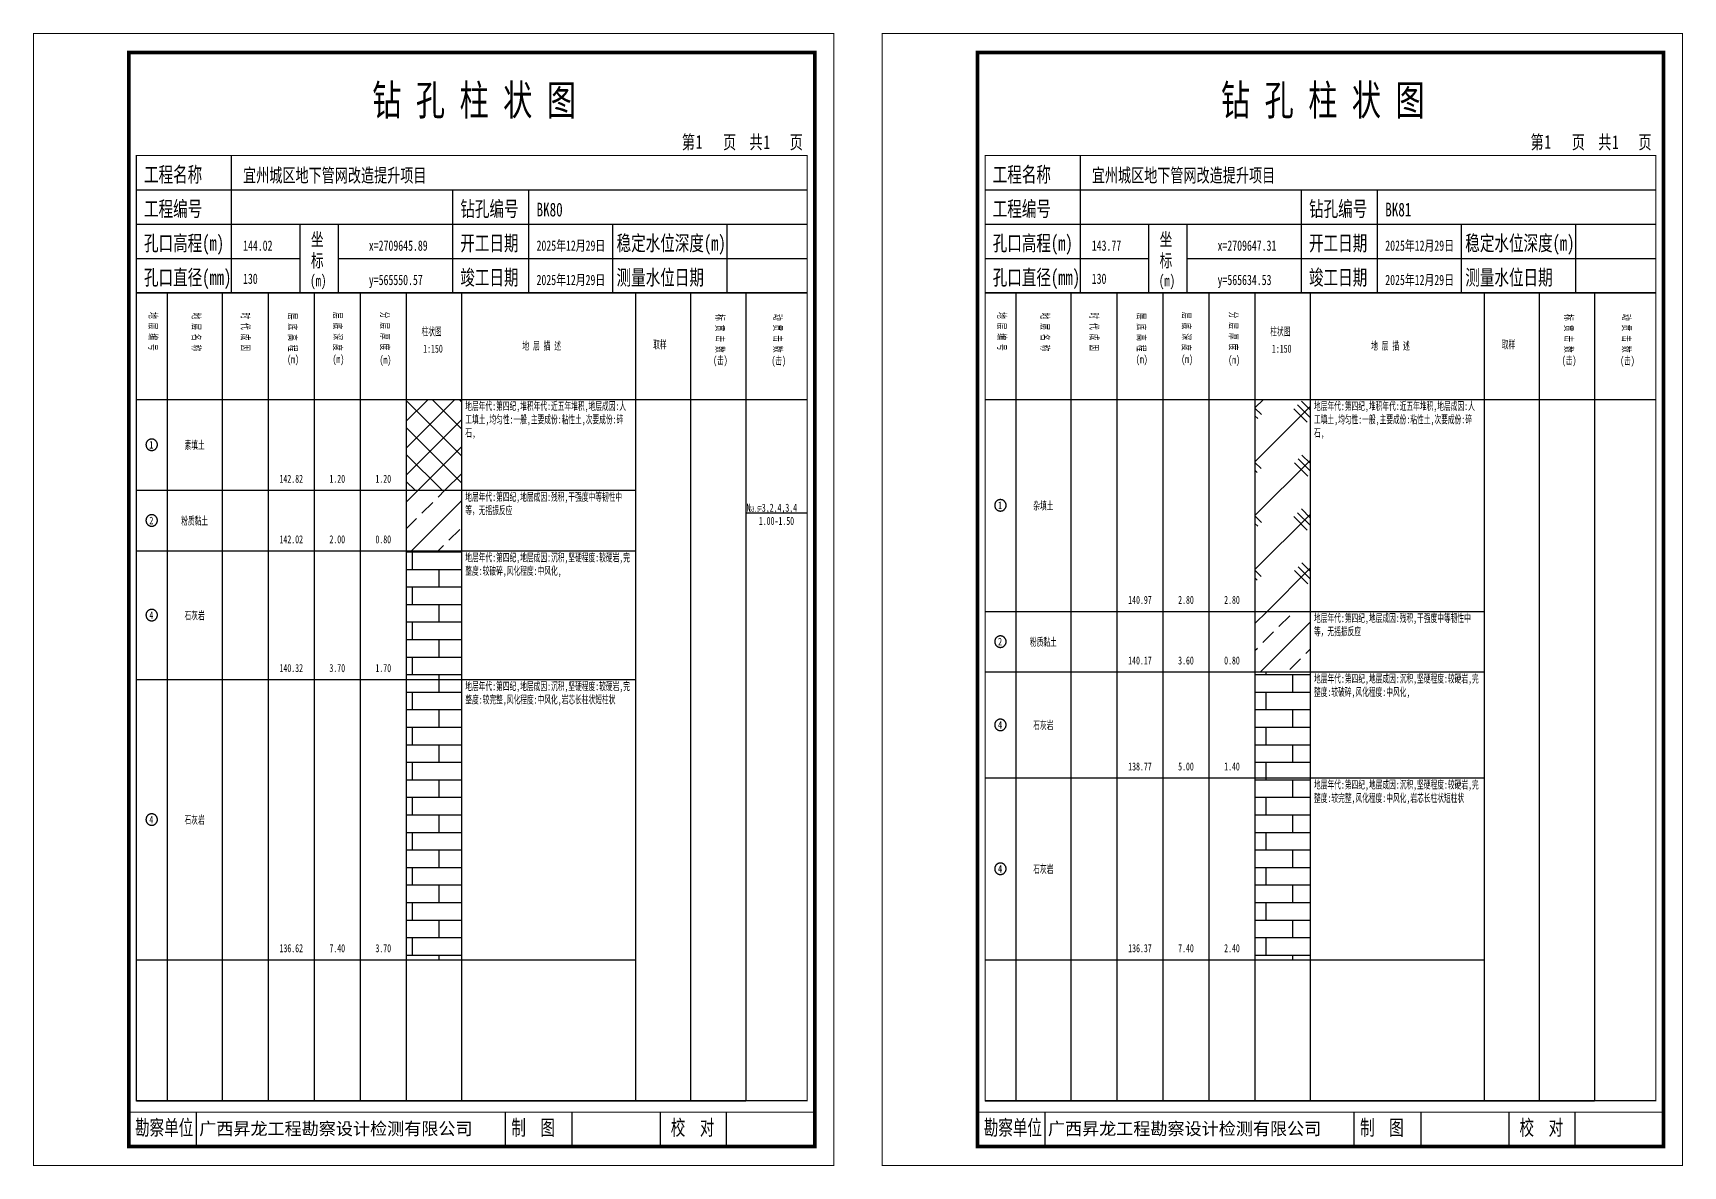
# Model space of a CAD drawing. Header units: millimetres. Extents: x 0 to 2711117, y 0 to 567555.
# Drawn here: x 21600.5 to 22033.4, y -0.1 to 297.1 of the extents above; entities that cross this region are included whole.
import ezdxf
from ezdxf.enums import TextEntityAlignment as Align

# ---------------------------------------------------------------- set-up
doc = ezdxf.new("R2010")
doc.units = ezdxf.units.MM
doc.layers.add('GICAD_POU_TEXTS', color=7, linetype='Continuous')
doc.layers.add('勘察点图例', color=7, linetype='Continuous')
doc.styles.add('HEAD_FONT', font='simfang.ttf', dxfattribs={"width": 0.6})
doc.styles.add('HEAD_FONT2', font='simfang.ttf', dxfattribs={"width": 0.6})
doc.styles.add('HT', font='simhei.ttf')
doc.styles.add('LZ_FONT', font='simfang.ttf', dxfattribs={"width": 0.7, "height": 8})
doc.styles.add('成果图图块', font='simfang.ttf', dxfattribs={"height": 2.5})
doc.styles.add('成果图表体', font='simfang.ttf', dxfattribs={"width": 0.6, "height": 2.1})
pattern_1 = [(45, (0, 0), (-7.071068, 7.071068), []), (45, (7.071, 0), (-7.071068, 7.071068), [4, -2])]
pattern_2 = [(0, (0, 0), (0, 4.6), []), (90, (0, 0), (-7, 4.6), [4.6, -4.6])]

# ---------------------------------------------------------------- blocks, each defined once
blk = doc.blocks.new('BK80')
for p, q in [((52, 229), (52, 265)), ((27, 256), (203, 256)), ((110, 229), (110, 256)), ((130, 229), (130, 256)), ((27, 247), (203, 247)), ((70, 229), (70, 247)), ((80, 229), (80, 247)), ((152, 229), (152, 247)), ((182, 229), (182, 247)), ((27, 238), (70, 238)), ((80, 238), (203, 238)), ((27, 229), (35.05, 229)), ((35.05, 229), (35.05, 17)), ((35.05, 229), (49.53, 229)), ((49.53, 229), (49.53, 17)), ((49.53, 229), (61.6, 229)), ((61.6, 229), (61.6, 17)), ((61.6, 229), (73.68, 229)), ((73.68, 229), (73.68, 17)), ((73.68, 229), (85.75, 229)), ((85.75, 229), (85.75, 17)), ((85.75, 229), (97.82, 229)), ((97.82, 229), (97.82, 17)), ((97.82, 229), (112.3, 229)), ((112.3, 229), (112.3, 17)), ((112.3, 229), (157.93, 229)), ((157.93, 229), (157.93, 17)), ((157.93, 229), (172.42, 229)), ((172.42, 229), (172.42, 17)), ((172.42, 229), (186.9, 229)), ((186.9, 229), (186.9, 17)), ((186.9, 229), (203, 229)), ((27, 201), (203, 201)), ((27, 17), (35.05, 17)), ((35.05, 17), (49.53, 17)), ((42.74, 4.95), (42.74, 13.95)), ((42.74, 4.95), (42.74, 13.95)), ((49.53, 17), (61.6, 17)), ((61.6, 17), (73.68, 17)), ((73.68, 17), (85.75, 17)), ((85.75, 17), (97.82, 17)), ((97.82, 17), (112.3, 17)), ((112.3, 17), (157.93, 17)), ((123.83, 4.95), (123.83, 13.95)), ((141.38, 4.95), (141.38, 13.95)), ((157.93, 17), (172.42, 17)), ((164.48, 4.95), (164.48, 13.95)), ((172.42, 17), (186.9, 17)), ((181.84, 4.95), (181.84, 13.95)), ((181.84, 4.95), (181.84, 13.95))]:
    blk.add_line(p, q)
for points, const_width in [([(0, 0), (210, 0), (210, 297), (0, 297)], 0.25), ([(25, 5), (205, 5), (205, 292), (25, 292)], 1), ([(27, 265), (203, 265), (203, 17), (27, 17)], 0.3)]:
    blk.add_lwpolyline(points, close=True, dxfattribs=dict(const_width=const_width))
at = {"const_width": 0.3}
for points in [[(27, 229), (203, 229)], [(25, 14), (205, 14)]]:
    blk.add_lwpolyline(points, dxfattribs=at)
at = {"style": 'LZ_FONT', "width": 0.7}
for s, height, p in [('钻 孔 柱 状 图', 8, (88.9, 275.54)), ('第', 3.6, (170.12, 266.7)), ('1', 3.6, (173.78, 266.75)), ('页', 3.6, (180.96, 266.7)), ('共', 3.6, (187.88, 266.7)), ('1', 3.6, (191.54, 266.7)), ('页', 3.6, (198.44, 266.7)), ('工程名称', 4, (29, 258)), ('宜州城区地下管网改造提升项目', 3.6, (55, 258)), ('工程编号', 4, (29, 249)), ('钻孔编号', 4, (112, 249)), ('BK80', 3.6, (132, 249)), ('孔口高程(m)', 4, (29, 240)), ('144.02', 2.7, (55, 240)), ('坐', 3.5, (72.79, 241.24)), ('x=2709645.89', 2.7, (88, 240)), ('开工日期', 4, (112, 240)), ('2025年12月29日', 2.7, (132, 240)), ('稳定水位深度(m)', 4, (153, 240)), ('标', 3.5, (72.79, 235.7)), ('孔口直径(mm)', 4, (29, 231)), ('130', 2.7, (54.98, 231.31)), ('(m) ', 3, (72.59, 230.65)), ('竣工日期', 4, (112, 231)), ('2025年12月29日', 2.7, (132, 231)), ('测量水位日期', 4, (153, 231)), ('y=565550.57', 2.7, (88, 231)), ('勘察单位', 4, (26.65, 7.95)), ('制  图', 4, (125.4, 7.95)), ('校  对', 4, (167.22, 7.95))]:
    blk.add_text(s, height=height, dxfattribs=at).set_placement(p)
at = {"style": 'HT'}
blk.add_text('广西昇龙工程勘察设计检测有限公司', height=3.2865, dxfattribs=at).set_placement((43.48, 8.02))
at = {"char_height": 2.1, "width": 22.806, "attachment_point": 1, "rotation": 270, "style": 'HEAD_FONT'}
for s, insert in [('地 层 编 号', (32.46, 223.92)), ('地 层 名 称', (43.79, 223.76)), ('时 代 成 因', (56.67, 223.83)), ('层 底 高 程', (69.07, 223.71)), ('层 底 深 度', (80.9, 223.91)), ('分 层 厚 度', (93.26, 224.01)), ('标 贯 击 数', (181.21, 223.37)), ('动 贯 击 数', (196.38, 223.43))]:
    blk.add_mtext(s, dxfattribs=dict(at, insert=insert))
at = {"char_height": 2.1, "attachment_point": 1}
for s, insert, width, style in [('柱状图', (101.82, 219.87), 7.855, 'HEAD_FONT2'), ('取样', (162.58, 216.44), 7.855, 'HEAD_FONT2'), ('(m)', (66.58, 212.56), 4.7944, 'HEAD_FONT'), ('(m)', (78.47, 212.61), 4.7944, 'HEAD_FONT'), ('(m)', (90.81, 212.43), 4.7944, 'HEAD_FONT'), ('1:150', (102.26, 215.36), 6.9223, 'HEAD_FONT2'), ('地 层 描 述', (128.29, 216.11), 22.0781, 'HEAD_FONT2'), ('(击)', (178.33, 212.31), 7.855, 'HEAD_FONT2'), ('(击)', (193.64, 212.22), 7.855, 'HEAD_FONT2')]:
    blk.add_mtext(s, dxfattribs=dict(at, insert=insert, width=width, style=style))
blk = doc.blocks.new('BK80_0')
at = {"color": 7}
blk.add_polyline3d([(-1.5, 0.02, 0), (-1.5, -0.06, 0), (-1.49, -0.13, 0), (-1.48, -0.2, 0), (-1.47, -0.28, 0), (-1.46, -0.35, 0), (-1.44, -0.42, 0), (-1.41, -0.49, 0), (-1.39, -0.56, 0), (-1.36, -0.63, 0), (-1.32, -0.69, 0), (-1.29, -0.76, 0), (-1.25, -0.82, 0), (-1.2, -0.88, 0), (-1.16, -0.94, 0), (-1.11, -0.99, 0), (-1.06, -1.04, 0), (-1.01, -1.1, 0), (-0.95, -1.14, 0), (-0.89, -1.19, 0), (-0.83, -1.23, 0), (-0.77, -1.27, 0), (-0.71, -1.31, 0), (-0.64, -1.34, 0), (-0.57, -1.37, 0), (-0.51, -1.4, 0), (-0.44, -1.42, 0), (-0.36, -1.44, 0), (-0.29, -1.46, 0), (-0.22, -1.47, 0), (-0.15, -1.48, 0), (-0.07, -1.48, 0), (0, -1.48, 0), (0.07, -1.48, 0), (0.15, -1.48, 0), (0.22, -1.47, 0), (0.29, -1.46, 0), (0.36, -1.44, 0), (0.44, -1.42, 0), (0.51, -1.4, 0), (0.57, -1.37, 0), (0.64, -1.34, 0), (0.71, -1.31, 0), (0.77, -1.27, 0), (0.83, -1.23, 0), (0.89, -1.19, 0), (0.95, -1.14, 0), (1.01, -1.1, 0), (1.06, -1.04, 0), (1.11, -0.99, 0), (1.16, -0.94, 0), (1.2, -0.88, 0), (1.25, -0.82, 0), (1.29, -0.76, 0), (1.32, -0.69, 0), (1.36, -0.63, 0), (1.39, -0.56, 0), (1.41, -0.49, 0), (1.44, -0.42, 0), (1.46, -0.35, 0), (1.47, -0.28, 0), (1.48, -0.2, 0), (1.49, -0.13, 0), (1.5, -0.06, 0), (1.5, 0.02, 0), (1.5, 0.09, 0), (1.49, 0.16, 0), (1.48, 0.24, 0), (1.47, 0.31, 0), (1.46, 0.38, 0), (1.44, 0.45, 0), (1.41, 0.52, 0), (1.39, 0.59, 0), (1.36, 0.66, 0), (1.32, 0.72, 0), (1.29, 0.79, 0), (1.25, 0.85, 0), (1.2, 0.91, 0), (1.16, 0.97, 0), (1.11, 1.02, 0), (1.06, 1.08, 0), (1.01, 1.13, 0), (0.95, 1.18, 0), (0.89, 1.22, 0), (0.83, 1.26, 0), (0.77, 1.3, 0), (0.71, 1.34, 0), (0.64, 1.37, 0), (0.57, 1.4, 0), (0.51, 1.43, 0), (0.44, 1.45, 0), (0.36, 1.47, 0), (0.29, 1.49, 0), (0.22, 1.5, 0), (0.15, 1.51, 0), (0.07, 1.51, 0), (0, 1.52, 0), (-0.07, 1.51, 0), (-0.15, 1.51, 0), (-0.22, 1.5, 0), (-0.29, 1.49, 0), (-0.36, 1.47, 0), (-0.44, 1.45, 0), (-0.51, 1.43, 0), (-0.57, 1.4, 0), (-0.64, 1.37, 0), (-0.71, 1.34, 0), (-0.77, 1.3, 0), (-0.83, 1.26, 0), (-0.89, 1.22, 0), (-0.95, 1.18, 0), (-1.01, 1.13, 0), (-1.06, 1.08, 0), (-1.11, 1.02, 0), (-1.16, 0.97, 0), (-1.2, 0.91, 0), (-1.25, 0.85, 0), (-1.29, 0.79, 0), (-1.32, 0.72, 0), (-1.36, 0.66, 0), (-1.39, 0.59, 0), (-1.41, 0.52, 0), (-1.44, 0.45, 0), (-1.46, 0.38, 0), (-1.47, 0.31, 0), (-1.48, 0.24, 0), (-1.49, 0.16, 0), (-1.5, 0.09, 0), (-1.5, 0.02, 0)], dxfattribs=at)
at = {"layer": 'GICAD_POU_TEXTS', "color": 7, "style": '成果图图块', "width": 0.7}
blk.add_text('1', height=2, dxfattribs=at).set_placement((-0.09, -0.99), align=Align.CENTER)
blk = doc.blocks.new('BK80_1')
at = {"color": 7}
blk.add_polyline3d([(-1.5, 0.02, 0), (-1.5, -0.06, 0), (-1.49, -0.13, 0), (-1.48, -0.2, 0), (-1.47, -0.28, 0), (-1.46, -0.35, 0), (-1.44, -0.42, 0), (-1.41, -0.49, 0), (-1.39, -0.56, 0), (-1.36, -0.63, 0), (-1.32, -0.69, 0), (-1.29, -0.76, 0), (-1.25, -0.82, 0), (-1.2, -0.88, 0), (-1.16, -0.94, 0), (-1.11, -0.99, 0), (-1.06, -1.04, 0), (-1.01, -1.1, 0), (-0.95, -1.14, 0), (-0.89, -1.19, 0), (-0.83, -1.23, 0), (-0.77, -1.27, 0), (-0.71, -1.31, 0), (-0.64, -1.34, 0), (-0.57, -1.37, 0), (-0.51, -1.4, 0), (-0.44, -1.42, 0), (-0.36, -1.44, 0), (-0.29, -1.46, 0), (-0.22, -1.47, 0), (-0.15, -1.48, 0), (-0.07, -1.48, 0), (0, -1.48, 0), (0.07, -1.48, 0), (0.15, -1.48, 0), (0.22, -1.47, 0), (0.29, -1.46, 0), (0.36, -1.44, 0), (0.44, -1.42, 0), (0.51, -1.4, 0), (0.57, -1.37, 0), (0.64, -1.34, 0), (0.71, -1.31, 0), (0.77, -1.27, 0), (0.83, -1.23, 0), (0.89, -1.19, 0), (0.95, -1.14, 0), (1.01, -1.1, 0), (1.06, -1.04, 0), (1.11, -0.99, 0), (1.16, -0.94, 0), (1.2, -0.88, 0), (1.25, -0.82, 0), (1.29, -0.76, 0), (1.32, -0.69, 0), (1.36, -0.63, 0), (1.39, -0.56, 0), (1.41, -0.49, 0), (1.44, -0.42, 0), (1.46, -0.35, 0), (1.47, -0.28, 0), (1.48, -0.2, 0), (1.49, -0.13, 0), (1.5, -0.06, 0), (1.5, 0.02, 0), (1.5, 0.09, 0), (1.49, 0.16, 0), (1.48, 0.24, 0), (1.47, 0.31, 0), (1.46, 0.38, 0), (1.44, 0.45, 0), (1.41, 0.52, 0), (1.39, 0.59, 0), (1.36, 0.66, 0), (1.32, 0.72, 0), (1.29, 0.79, 0), (1.25, 0.85, 0), (1.2, 0.91, 0), (1.16, 0.97, 0), (1.11, 1.02, 0), (1.06, 1.08, 0), (1.01, 1.13, 0), (0.95, 1.18, 0), (0.89, 1.22, 0), (0.83, 1.26, 0), (0.77, 1.3, 0), (0.71, 1.34, 0), (0.64, 1.37, 0), (0.57, 1.4, 0), (0.51, 1.43, 0), (0.44, 1.45, 0), (0.36, 1.47, 0), (0.29, 1.49, 0), (0.22, 1.5, 0), (0.15, 1.51, 0), (0.07, 1.51, 0), (0, 1.52, 0), (-0.07, 1.51, 0), (-0.15, 1.51, 0), (-0.22, 1.5, 0), (-0.29, 1.49, 0), (-0.36, 1.47, 0), (-0.44, 1.45, 0), (-0.51, 1.43, 0), (-0.57, 1.4, 0), (-0.64, 1.37, 0), (-0.71, 1.34, 0), (-0.77, 1.3, 0), (-0.83, 1.26, 0), (-0.89, 1.22, 0), (-0.95, 1.18, 0), (-1.01, 1.13, 0), (-1.06, 1.08, 0), (-1.11, 1.02, 0), (-1.16, 0.97, 0), (-1.2, 0.91, 0), (-1.25, 0.85, 0), (-1.29, 0.79, 0), (-1.32, 0.72, 0), (-1.36, 0.66, 0), (-1.39, 0.59, 0), (-1.41, 0.52, 0), (-1.44, 0.45, 0), (-1.46, 0.38, 0), (-1.47, 0.31, 0), (-1.48, 0.24, 0), (-1.49, 0.16, 0), (-1.5, 0.09, 0), (-1.5, 0.02, 0)], dxfattribs=at)
at = {"layer": 'GICAD_POU_TEXTS', "color": 7, "style": '成果图图块', "width": 0.7}
blk.add_text('2', height=2, dxfattribs=at).set_placement((-0.09, -0.99), align=Align.CENTER)
blk = doc.blocks.new('BK80_2')
at = {"color": 7}
blk.add_polyline3d([(-1.5, 0.02, 0), (-1.5, -0.06, 0), (-1.49, -0.13, 0), (-1.48, -0.2, 0), (-1.47, -0.28, 0), (-1.46, -0.35, 0), (-1.44, -0.42, 0), (-1.41, -0.49, 0), (-1.39, -0.56, 0), (-1.36, -0.63, 0), (-1.32, -0.69, 0), (-1.29, -0.76, 0), (-1.25, -0.82, 0), (-1.2, -0.88, 0), (-1.16, -0.94, 0), (-1.11, -0.99, 0), (-1.06, -1.04, 0), (-1.01, -1.1, 0), (-0.95, -1.14, 0), (-0.89, -1.19, 0), (-0.83, -1.23, 0), (-0.77, -1.27, 0), (-0.71, -1.31, 0), (-0.64, -1.34, 0), (-0.57, -1.37, 0), (-0.51, -1.4, 0), (-0.44, -1.42, 0), (-0.36, -1.44, 0), (-0.29, -1.46, 0), (-0.22, -1.47, 0), (-0.15, -1.48, 0), (-0.07, -1.48, 0), (0, -1.48, 0), (0.07, -1.48, 0), (0.15, -1.48, 0), (0.22, -1.47, 0), (0.29, -1.46, 0), (0.36, -1.44, 0), (0.44, -1.42, 0), (0.51, -1.4, 0), (0.57, -1.37, 0), (0.64, -1.34, 0), (0.71, -1.31, 0), (0.77, -1.27, 0), (0.83, -1.23, 0), (0.89, -1.19, 0), (0.95, -1.14, 0), (1.01, -1.1, 0), (1.06, -1.04, 0), (1.11, -0.99, 0), (1.16, -0.94, 0), (1.2, -0.88, 0), (1.25, -0.82, 0), (1.29, -0.76, 0), (1.32, -0.69, 0), (1.36, -0.63, 0), (1.39, -0.56, 0), (1.41, -0.49, 0), (1.44, -0.42, 0), (1.46, -0.35, 0), (1.47, -0.28, 0), (1.48, -0.2, 0), (1.49, -0.13, 0), (1.5, -0.06, 0), (1.5, 0.02, 0), (1.5, 0.09, 0), (1.49, 0.16, 0), (1.48, 0.24, 0), (1.47, 0.31, 0), (1.46, 0.38, 0), (1.44, 0.45, 0), (1.41, 0.52, 0), (1.39, 0.59, 0), (1.36, 0.66, 0), (1.32, 0.72, 0), (1.29, 0.79, 0), (1.25, 0.85, 0), (1.2, 0.91, 0), (1.16, 0.97, 0), (1.11, 1.02, 0), (1.06, 1.08, 0), (1.01, 1.13, 0), (0.95, 1.18, 0), (0.89, 1.22, 0), (0.83, 1.26, 0), (0.77, 1.3, 0), (0.71, 1.34, 0), (0.64, 1.37, 0), (0.57, 1.4, 0), (0.51, 1.43, 0), (0.44, 1.45, 0), (0.36, 1.47, 0), (0.29, 1.49, 0), (0.22, 1.5, 0), (0.15, 1.51, 0), (0.07, 1.51, 0), (0, 1.52, 0), (-0.07, 1.51, 0), (-0.15, 1.51, 0), (-0.22, 1.5, 0), (-0.29, 1.49, 0), (-0.36, 1.47, 0), (-0.44, 1.45, 0), (-0.51, 1.43, 0), (-0.57, 1.4, 0), (-0.64, 1.37, 0), (-0.71, 1.34, 0), (-0.77, 1.3, 0), (-0.83, 1.26, 0), (-0.89, 1.22, 0), (-0.95, 1.18, 0), (-1.01, 1.13, 0), (-1.06, 1.08, 0), (-1.11, 1.02, 0), (-1.16, 0.97, 0), (-1.2, 0.91, 0), (-1.25, 0.85, 0), (-1.29, 0.79, 0), (-1.32, 0.72, 0), (-1.36, 0.66, 0), (-1.39, 0.59, 0), (-1.41, 0.52, 0), (-1.44, 0.45, 0), (-1.46, 0.38, 0), (-1.47, 0.31, 0), (-1.48, 0.24, 0), (-1.49, 0.16, 0), (-1.5, 0.09, 0), (-1.5, 0.02, 0)], dxfattribs=at)
at = {"layer": 'GICAD_POU_TEXTS', "color": 7, "style": '成果图图块', "width": 0.7}
blk.add_text('4', height=2, dxfattribs=at).set_placement((-0.09, -0.99), align=Align.CENTER)
blk = doc.blocks.new('BK80_3')
at = {"color": 7}
blk.add_polyline3d([(-1.5, 0.02, 0), (-1.5, -0.06, 0), (-1.49, -0.13, 0), (-1.48, -0.2, 0), (-1.47, -0.28, 0), (-1.46, -0.35, 0), (-1.44, -0.42, 0), (-1.41, -0.49, 0), (-1.39, -0.56, 0), (-1.36, -0.63, 0), (-1.32, -0.69, 0), (-1.29, -0.76, 0), (-1.25, -0.82, 0), (-1.2, -0.88, 0), (-1.16, -0.94, 0), (-1.11, -0.99, 0), (-1.06, -1.04, 0), (-1.01, -1.1, 0), (-0.95, -1.14, 0), (-0.89, -1.19, 0), (-0.83, -1.23, 0), (-0.77, -1.27, 0), (-0.71, -1.31, 0), (-0.64, -1.34, 0), (-0.57, -1.37, 0), (-0.51, -1.4, 0), (-0.44, -1.42, 0), (-0.36, -1.44, 0), (-0.29, -1.46, 0), (-0.22, -1.47, 0), (-0.15, -1.48, 0), (-0.07, -1.48, 0), (0, -1.48, 0), (0.07, -1.48, 0), (0.15, -1.48, 0), (0.22, -1.47, 0), (0.29, -1.46, 0), (0.36, -1.44, 0), (0.44, -1.42, 0), (0.51, -1.4, 0), (0.57, -1.37, 0), (0.64, -1.34, 0), (0.71, -1.31, 0), (0.77, -1.27, 0), (0.83, -1.23, 0), (0.89, -1.19, 0), (0.95, -1.14, 0), (1.01, -1.1, 0), (1.06, -1.04, 0), (1.11, -0.99, 0), (1.16, -0.94, 0), (1.2, -0.88, 0), (1.25, -0.82, 0), (1.29, -0.76, 0), (1.32, -0.69, 0), (1.36, -0.63, 0), (1.39, -0.56, 0), (1.41, -0.49, 0), (1.44, -0.42, 0), (1.46, -0.35, 0), (1.47, -0.28, 0), (1.48, -0.2, 0), (1.49, -0.13, 0), (1.5, -0.06, 0), (1.5, 0.02, 0), (1.5, 0.09, 0), (1.49, 0.16, 0), (1.48, 0.24, 0), (1.47, 0.31, 0), (1.46, 0.38, 0), (1.44, 0.45, 0), (1.41, 0.52, 0), (1.39, 0.59, 0), (1.36, 0.66, 0), (1.32, 0.72, 0), (1.29, 0.79, 0), (1.25, 0.85, 0), (1.2, 0.91, 0), (1.16, 0.97, 0), (1.11, 1.02, 0), (1.06, 1.08, 0), (1.01, 1.13, 0), (0.95, 1.18, 0), (0.89, 1.22, 0), (0.83, 1.26, 0), (0.77, 1.3, 0), (0.71, 1.34, 0), (0.64, 1.37, 0), (0.57, 1.4, 0), (0.51, 1.43, 0), (0.44, 1.45, 0), (0.36, 1.47, 0), (0.29, 1.49, 0), (0.22, 1.5, 0), (0.15, 1.51, 0), (0.07, 1.51, 0), (0, 1.52, 0), (-0.07, 1.51, 0), (-0.15, 1.51, 0), (-0.22, 1.5, 0), (-0.29, 1.49, 0), (-0.36, 1.47, 0), (-0.44, 1.45, 0), (-0.51, 1.43, 0), (-0.57, 1.4, 0), (-0.64, 1.37, 0), (-0.71, 1.34, 0), (-0.77, 1.3, 0), (-0.83, 1.26, 0), (-0.89, 1.22, 0), (-0.95, 1.18, 0), (-1.01, 1.13, 0), (-1.06, 1.08, 0), (-1.11, 1.02, 0), (-1.16, 0.97, 0), (-1.2, 0.91, 0), (-1.25, 0.85, 0), (-1.29, 0.79, 0), (-1.32, 0.72, 0), (-1.36, 0.66, 0), (-1.39, 0.59, 0), (-1.41, 0.52, 0), (-1.44, 0.45, 0), (-1.46, 0.38, 0), (-1.47, 0.31, 0), (-1.48, 0.24, 0), (-1.49, 0.16, 0), (-1.5, 0.09, 0), (-1.5, 0.02, 0)], dxfattribs=at)
at = {"layer": 'GICAD_POU_TEXTS', "color": 7, "style": '成果图图块', "width": 0.7}
blk.add_text('4', height=2, dxfattribs=at).set_placement((-0.09, -0.99), align=Align.CENTER)
blk = doc.blocks.new('BK81')
for p, q in [((52, 229), (52, 265)), ((27, 256), (203, 256)), ((110, 229), (110, 256)), ((130, 229), (130, 256)), ((27, 247), (203, 247)), ((70, 229), (70, 247)), ((80, 229), (80, 247)), ((152, 229), (152, 247)), ((182, 229), (182, 247)), ((27, 238), (70, 238)), ((80, 238), (203, 238)), ((27, 229), (35.05, 229)), ((35.05, 229), (35.05, 17)), ((35.05, 229), (49.53, 229)), ((49.53, 229), (49.53, 17)), ((49.53, 229), (61.6, 229)), ((61.6, 229), (61.6, 17)), ((61.6, 229), (73.68, 229)), ((73.68, 229), (73.68, 17)), ((73.68, 229), (85.75, 229)), ((85.75, 229), (85.75, 17)), ((85.75, 229), (97.82, 229)), ((97.82, 229), (97.82, 17)), ((97.82, 229), (112.3, 229)), ((112.3, 229), (112.3, 17)), ((112.3, 229), (157.93, 229)), ((157.93, 229), (157.93, 17)), ((157.93, 229), (172.42, 229)), ((172.42, 229), (172.42, 17)), ((172.42, 229), (186.9, 229)), ((186.9, 229), (186.9, 17)), ((186.9, 229), (203, 229)), ((27, 201), (203, 201)), ((27, 17), (35.05, 17)), ((35.05, 17), (49.53, 17)), ((42.74, 4.95), (42.74, 13.95)), ((42.74, 4.95), (42.74, 13.95)), ((49.53, 17), (61.6, 17)), ((61.6, 17), (73.68, 17)), ((73.68, 17), (85.75, 17)), ((85.75, 17), (97.82, 17)), ((97.82, 17), (112.3, 17)), ((112.3, 17), (157.93, 17)), ((123.83, 4.95), (123.83, 13.95)), ((141.38, 4.95), (141.38, 13.95)), ((157.93, 17), (172.42, 17)), ((164.48, 4.95), (164.48, 13.95)), ((172.42, 17), (186.9, 17)), ((181.84, 4.95), (181.84, 13.95)), ((181.84, 4.95), (181.84, 13.95))]:
    blk.add_line(p, q)
for points, const_width in [([(0, 0), (210, 0), (210, 297), (0, 297)], 0.25), ([(25, 5), (205, 5), (205, 292), (25, 292)], 1), ([(27, 265), (203, 265), (203, 17), (27, 17)], 0.3)]:
    blk.add_lwpolyline(points, close=True, dxfattribs=dict(const_width=const_width))
at = {"const_width": 0.3}
for points in [[(27, 229), (203, 229)], [(25, 14), (205, 14)]]:
    blk.add_lwpolyline(points, dxfattribs=at)
at = {"style": 'LZ_FONT', "width": 0.7}
for s, height, p in [('钻 孔 柱 状 图', 8, (88.9, 275.54)), ('第', 3.6, (170.12, 266.7)), ('1', 3.6, (173.78, 266.75)), ('页', 3.6, (180.96, 266.7)), ('共', 3.6, (187.88, 266.7)), ('1', 3.6, (191.54, 266.7)), ('页', 3.6, (198.44, 266.7)), ('工程名称', 4, (29, 258)), ('宜州城区地下管网改造提升项目', 3.6, (55, 258)), ('工程编号', 4, (29, 249)), ('钻孔编号', 4, (112, 249)), ('BK81', 3.6, (132, 249)), ('孔口高程(m)', 4, (29, 240)), ('143.77', 2.7, (55, 240)), ('坐', 3.5, (72.79, 241.24)), ('x=2709647.31', 2.7, (88, 240)), ('开工日期', 4, (112, 240)), ('2025年12月29日', 2.7, (132, 240)), ('稳定水位深度(m)', 4, (153, 240)), ('标', 3.5, (72.79, 235.7)), ('孔口直径(mm)', 4, (29, 231)), ('130', 2.7, (54.98, 231.31)), ('(m) ', 3, (72.59, 230.65)), ('竣工日期', 4, (112, 231)), ('2025年12月29日', 2.7, (132, 231)), ('测量水位日期', 4, (153, 231)), ('y=565634.53', 2.7, (88, 231)), ('勘察单位', 4, (26.65, 7.95)), ('制  图', 4, (125.4, 7.95)), ('校  对', 4, (167.22, 7.95))]:
    blk.add_text(s, height=height, dxfattribs=at).set_placement(p)
at = {"style": 'HT'}
blk.add_text('广西昇龙工程勘察设计检测有限公司', height=3.2865, dxfattribs=at).set_placement((43.48, 8.02))
at = {"char_height": 2.1, "width": 22.806, "attachment_point": 1, "rotation": 270, "style": 'HEAD_FONT'}
for s, insert in [('地 层 编 号', (32.46, 223.92)), ('地 层 名 称', (43.79, 223.76)), ('时 代 成 因', (56.67, 223.83)), ('层 底 高 程', (69.07, 223.71)), ('层 底 深 度', (80.9, 223.91)), ('分 层 厚 度', (93.26, 224.01)), ('标 贯 击 数', (181.21, 223.37)), ('动 贯 击 数', (196.38, 223.43))]:
    blk.add_mtext(s, dxfattribs=dict(at, insert=insert))
at = {"char_height": 2.1, "attachment_point": 1}
for s, insert, width, style in [('柱状图', (101.82, 219.87), 7.855, 'HEAD_FONT2'), ('取样', (162.58, 216.44), 7.855, 'HEAD_FONT2'), ('(m)', (66.58, 212.56), 4.7944, 'HEAD_FONT'), ('(m)', (78.47, 212.61), 4.7944, 'HEAD_FONT'), ('(m)', (90.81, 212.43), 4.7944, 'HEAD_FONT'), ('1:150', (102.26, 215.36), 6.9223, 'HEAD_FONT2'), ('地 层 描 述', (128.29, 216.11), 22.0781, 'HEAD_FONT2'), ('(击)', (178.33, 212.31), 7.855, 'HEAD_FONT2'), ('(击)', (193.64, 212.22), 7.855, 'HEAD_FONT2')]:
    blk.add_mtext(s, dxfattribs=dict(at, insert=insert, width=width, style=style))
blk = doc.blocks.new('BK81_0')
at = {"color": 7}
blk.add_polyline3d([(-1.5, 0.02, 0), (-1.5, -0.06, 0), (-1.49, -0.13, 0), (-1.48, -0.2, 0), (-1.47, -0.28, 0), (-1.46, -0.35, 0), (-1.44, -0.42, 0), (-1.41, -0.49, 0), (-1.39, -0.56, 0), (-1.36, -0.63, 0), (-1.32, -0.69, 0), (-1.29, -0.76, 0), (-1.25, -0.82, 0), (-1.2, -0.88, 0), (-1.16, -0.94, 0), (-1.11, -0.99, 0), (-1.06, -1.04, 0), (-1.01, -1.1, 0), (-0.95, -1.14, 0), (-0.89, -1.19, 0), (-0.83, -1.23, 0), (-0.77, -1.27, 0), (-0.71, -1.31, 0), (-0.64, -1.34, 0), (-0.57, -1.37, 0), (-0.51, -1.4, 0), (-0.44, -1.42, 0), (-0.36, -1.44, 0), (-0.29, -1.46, 0), (-0.22, -1.47, 0), (-0.15, -1.48, 0), (-0.07, -1.48, 0), (0, -1.48, 0), (0.07, -1.48, 0), (0.15, -1.48, 0), (0.22, -1.47, 0), (0.29, -1.46, 0), (0.36, -1.44, 0), (0.44, -1.42, 0), (0.51, -1.4, 0), (0.57, -1.37, 0), (0.64, -1.34, 0), (0.71, -1.31, 0), (0.77, -1.27, 0), (0.83, -1.23, 0), (0.89, -1.19, 0), (0.95, -1.14, 0), (1.01, -1.1, 0), (1.06, -1.04, 0), (1.11, -0.99, 0), (1.16, -0.94, 0), (1.2, -0.88, 0), (1.25, -0.82, 0), (1.29, -0.76, 0), (1.32, -0.69, 0), (1.36, -0.63, 0), (1.39, -0.56, 0), (1.41, -0.49, 0), (1.44, -0.42, 0), (1.46, -0.35, 0), (1.47, -0.28, 0), (1.48, -0.2, 0), (1.49, -0.13, 0), (1.5, -0.06, 0), (1.5, 0.02, 0), (1.5, 0.09, 0), (1.49, 0.16, 0), (1.48, 0.24, 0), (1.47, 0.31, 0), (1.46, 0.38, 0), (1.44, 0.45, 0), (1.41, 0.52, 0), (1.39, 0.59, 0), (1.36, 0.66, 0), (1.32, 0.72, 0), (1.29, 0.79, 0), (1.25, 0.85, 0), (1.2, 0.91, 0), (1.16, 0.97, 0), (1.11, 1.02, 0), (1.06, 1.08, 0), (1.01, 1.13, 0), (0.95, 1.18, 0), (0.89, 1.22, 0), (0.83, 1.26, 0), (0.77, 1.3, 0), (0.71, 1.34, 0), (0.64, 1.37, 0), (0.57, 1.4, 0), (0.51, 1.43, 0), (0.44, 1.45, 0), (0.36, 1.47, 0), (0.29, 1.49, 0), (0.22, 1.5, 0), (0.15, 1.51, 0), (0.07, 1.51, 0), (0, 1.52, 0), (-0.07, 1.51, 0), (-0.15, 1.51, 0), (-0.22, 1.5, 0), (-0.29, 1.49, 0), (-0.36, 1.47, 0), (-0.44, 1.45, 0), (-0.51, 1.43, 0), (-0.57, 1.4, 0), (-0.64, 1.37, 0), (-0.71, 1.34, 0), (-0.77, 1.3, 0), (-0.83, 1.26, 0), (-0.89, 1.22, 0), (-0.95, 1.18, 0), (-1.01, 1.13, 0), (-1.06, 1.08, 0), (-1.11, 1.02, 0), (-1.16, 0.97, 0), (-1.2, 0.91, 0), (-1.25, 0.85, 0), (-1.29, 0.79, 0), (-1.32, 0.72, 0), (-1.36, 0.66, 0), (-1.39, 0.59, 0), (-1.41, 0.52, 0), (-1.44, 0.45, 0), (-1.46, 0.38, 0), (-1.47, 0.31, 0), (-1.48, 0.24, 0), (-1.49, 0.16, 0), (-1.5, 0.09, 0), (-1.5, 0.02, 0)], dxfattribs=at)
at = {"layer": 'GICAD_POU_TEXTS', "color": 7, "style": '成果图图块', "width": 0.7}
blk.add_text('1', height=2, dxfattribs=at).set_placement((-0.09, -0.99), align=Align.CENTER)
blk = doc.blocks.new('BK81_1')
at = {"color": 7}
blk.add_polyline3d([(-1.5, 0.02, 0), (-1.5, -0.06, 0), (-1.49, -0.13, 0), (-1.48, -0.2, 0), (-1.47, -0.28, 0), (-1.46, -0.35, 0), (-1.44, -0.42, 0), (-1.41, -0.49, 0), (-1.39, -0.56, 0), (-1.36, -0.63, 0), (-1.32, -0.69, 0), (-1.29, -0.76, 0), (-1.25, -0.82, 0), (-1.2, -0.88, 0), (-1.16, -0.94, 0), (-1.11, -0.99, 0), (-1.06, -1.04, 0), (-1.01, -1.1, 0), (-0.95, -1.14, 0), (-0.89, -1.19, 0), (-0.83, -1.23, 0), (-0.77, -1.27, 0), (-0.71, -1.31, 0), (-0.64, -1.34, 0), (-0.57, -1.37, 0), (-0.51, -1.4, 0), (-0.44, -1.42, 0), (-0.36, -1.44, 0), (-0.29, -1.46, 0), (-0.22, -1.47, 0), (-0.15, -1.48, 0), (-0.07, -1.48, 0), (0, -1.48, 0), (0.07, -1.48, 0), (0.15, -1.48, 0), (0.22, -1.47, 0), (0.29, -1.46, 0), (0.36, -1.44, 0), (0.44, -1.42, 0), (0.51, -1.4, 0), (0.57, -1.37, 0), (0.64, -1.34, 0), (0.71, -1.31, 0), (0.77, -1.27, 0), (0.83, -1.23, 0), (0.89, -1.19, 0), (0.95, -1.14, 0), (1.01, -1.1, 0), (1.06, -1.04, 0), (1.11, -0.99, 0), (1.16, -0.94, 0), (1.2, -0.88, 0), (1.25, -0.82, 0), (1.29, -0.76, 0), (1.32, -0.69, 0), (1.36, -0.63, 0), (1.39, -0.56, 0), (1.41, -0.49, 0), (1.44, -0.42, 0), (1.46, -0.35, 0), (1.47, -0.28, 0), (1.48, -0.2, 0), (1.49, -0.13, 0), (1.5, -0.06, 0), (1.5, 0.02, 0), (1.5, 0.09, 0), (1.49, 0.16, 0), (1.48, 0.24, 0), (1.47, 0.31, 0), (1.46, 0.38, 0), (1.44, 0.45, 0), (1.41, 0.52, 0), (1.39, 0.59, 0), (1.36, 0.66, 0), (1.32, 0.72, 0), (1.29, 0.79, 0), (1.25, 0.85, 0), (1.2, 0.91, 0), (1.16, 0.97, 0), (1.11, 1.02, 0), (1.06, 1.08, 0), (1.01, 1.13, 0), (0.95, 1.18, 0), (0.89, 1.22, 0), (0.83, 1.26, 0), (0.77, 1.3, 0), (0.71, 1.34, 0), (0.64, 1.37, 0), (0.57, 1.4, 0), (0.51, 1.43, 0), (0.44, 1.45, 0), (0.36, 1.47, 0), (0.29, 1.49, 0), (0.22, 1.5, 0), (0.15, 1.51, 0), (0.07, 1.51, 0), (0, 1.52, 0), (-0.07, 1.51, 0), (-0.15, 1.51, 0), (-0.22, 1.5, 0), (-0.29, 1.49, 0), (-0.36, 1.47, 0), (-0.44, 1.45, 0), (-0.51, 1.43, 0), (-0.57, 1.4, 0), (-0.64, 1.37, 0), (-0.71, 1.34, 0), (-0.77, 1.3, 0), (-0.83, 1.26, 0), (-0.89, 1.22, 0), (-0.95, 1.18, 0), (-1.01, 1.13, 0), (-1.06, 1.08, 0), (-1.11, 1.02, 0), (-1.16, 0.97, 0), (-1.2, 0.91, 0), (-1.25, 0.85, 0), (-1.29, 0.79, 0), (-1.32, 0.72, 0), (-1.36, 0.66, 0), (-1.39, 0.59, 0), (-1.41, 0.52, 0), (-1.44, 0.45, 0), (-1.46, 0.38, 0), (-1.47, 0.31, 0), (-1.48, 0.24, 0), (-1.49, 0.16, 0), (-1.5, 0.09, 0), (-1.5, 0.02, 0)], dxfattribs=at)
at = {"layer": 'GICAD_POU_TEXTS', "color": 7, "style": '成果图图块', "width": 0.7}
blk.add_text('2', height=2, dxfattribs=at).set_placement((-0.09, -0.99), align=Align.CENTER)
blk = doc.blocks.new('BK81_2')
at = {"color": 7}
blk.add_polyline3d([(-1.5, 0.02, 0), (-1.5, -0.06, 0), (-1.49, -0.13, 0), (-1.48, -0.2, 0), (-1.47, -0.28, 0), (-1.46, -0.35, 0), (-1.44, -0.42, 0), (-1.41, -0.49, 0), (-1.39, -0.56, 0), (-1.36, -0.63, 0), (-1.32, -0.69, 0), (-1.29, -0.76, 0), (-1.25, -0.82, 0), (-1.2, -0.88, 0), (-1.16, -0.94, 0), (-1.11, -0.99, 0), (-1.06, -1.04, 0), (-1.01, -1.1, 0), (-0.95, -1.14, 0), (-0.89, -1.19, 0), (-0.83, -1.23, 0), (-0.77, -1.27, 0), (-0.71, -1.31, 0), (-0.64, -1.34, 0), (-0.57, -1.37, 0), (-0.51, -1.4, 0), (-0.44, -1.42, 0), (-0.36, -1.44, 0), (-0.29, -1.46, 0), (-0.22, -1.47, 0), (-0.15, -1.48, 0), (-0.07, -1.48, 0), (0, -1.48, 0), (0.07, -1.48, 0), (0.15, -1.48, 0), (0.22, -1.47, 0), (0.29, -1.46, 0), (0.36, -1.44, 0), (0.44, -1.42, 0), (0.51, -1.4, 0), (0.57, -1.37, 0), (0.64, -1.34, 0), (0.71, -1.31, 0), (0.77, -1.27, 0), (0.83, -1.23, 0), (0.89, -1.19, 0), (0.95, -1.14, 0), (1.01, -1.1, 0), (1.06, -1.04, 0), (1.11, -0.99, 0), (1.16, -0.94, 0), (1.2, -0.88, 0), (1.25, -0.82, 0), (1.29, -0.76, 0), (1.32, -0.69, 0), (1.36, -0.63, 0), (1.39, -0.56, 0), (1.41, -0.49, 0), (1.44, -0.42, 0), (1.46, -0.35, 0), (1.47, -0.28, 0), (1.48, -0.2, 0), (1.49, -0.13, 0), (1.5, -0.06, 0), (1.5, 0.02, 0), (1.5, 0.09, 0), (1.49, 0.16, 0), (1.48, 0.24, 0), (1.47, 0.31, 0), (1.46, 0.38, 0), (1.44, 0.45, 0), (1.41, 0.52, 0), (1.39, 0.59, 0), (1.36, 0.66, 0), (1.32, 0.72, 0), (1.29, 0.79, 0), (1.25, 0.85, 0), (1.2, 0.91, 0), (1.16, 0.97, 0), (1.11, 1.02, 0), (1.06, 1.08, 0), (1.01, 1.13, 0), (0.95, 1.18, 0), (0.89, 1.22, 0), (0.83, 1.26, 0), (0.77, 1.3, 0), (0.71, 1.34, 0), (0.64, 1.37, 0), (0.57, 1.4, 0), (0.51, 1.43, 0), (0.44, 1.45, 0), (0.36, 1.47, 0), (0.29, 1.49, 0), (0.22, 1.5, 0), (0.15, 1.51, 0), (0.07, 1.51, 0), (0, 1.52, 0), (-0.07, 1.51, 0), (-0.15, 1.51, 0), (-0.22, 1.5, 0), (-0.29, 1.49, 0), (-0.36, 1.47, 0), (-0.44, 1.45, 0), (-0.51, 1.43, 0), (-0.57, 1.4, 0), (-0.64, 1.37, 0), (-0.71, 1.34, 0), (-0.77, 1.3, 0), (-0.83, 1.26, 0), (-0.89, 1.22, 0), (-0.95, 1.18, 0), (-1.01, 1.13, 0), (-1.06, 1.08, 0), (-1.11, 1.02, 0), (-1.16, 0.97, 0), (-1.2, 0.91, 0), (-1.25, 0.85, 0), (-1.29, 0.79, 0), (-1.32, 0.72, 0), (-1.36, 0.66, 0), (-1.39, 0.59, 0), (-1.41, 0.52, 0), (-1.44, 0.45, 0), (-1.46, 0.38, 0), (-1.47, 0.31, 0), (-1.48, 0.24, 0), (-1.49, 0.16, 0), (-1.5, 0.09, 0), (-1.5, 0.02, 0)], dxfattribs=at)
at = {"layer": 'GICAD_POU_TEXTS', "color": 7, "style": '成果图图块', "width": 0.7}
blk.add_text('4', height=2, dxfattribs=at).set_placement((-0.09, -0.99), align=Align.CENTER)
blk = doc.blocks.new('BK81_3')
at = {"color": 7}
blk.add_polyline3d([(-1.5, 0.02, 0), (-1.5, -0.06, 0), (-1.49, -0.13, 0), (-1.48, -0.2, 0), (-1.47, -0.28, 0), (-1.46, -0.35, 0), (-1.44, -0.42, 0), (-1.41, -0.49, 0), (-1.39, -0.56, 0), (-1.36, -0.63, 0), (-1.32, -0.69, 0), (-1.29, -0.76, 0), (-1.25, -0.82, 0), (-1.2, -0.88, 0), (-1.16, -0.94, 0), (-1.11, -0.99, 0), (-1.06, -1.04, 0), (-1.01, -1.1, 0), (-0.95, -1.14, 0), (-0.89, -1.19, 0), (-0.83, -1.23, 0), (-0.77, -1.27, 0), (-0.71, -1.31, 0), (-0.64, -1.34, 0), (-0.57, -1.37, 0), (-0.51, -1.4, 0), (-0.44, -1.42, 0), (-0.36, -1.44, 0), (-0.29, -1.46, 0), (-0.22, -1.47, 0), (-0.15, -1.48, 0), (-0.07, -1.48, 0), (0, -1.48, 0), (0.07, -1.48, 0), (0.15, -1.48, 0), (0.22, -1.47, 0), (0.29, -1.46, 0), (0.36, -1.44, 0), (0.44, -1.42, 0), (0.51, -1.4, 0), (0.57, -1.37, 0), (0.64, -1.34, 0), (0.71, -1.31, 0), (0.77, -1.27, 0), (0.83, -1.23, 0), (0.89, -1.19, 0), (0.95, -1.14, 0), (1.01, -1.1, 0), (1.06, -1.04, 0), (1.11, -0.99, 0), (1.16, -0.94, 0), (1.2, -0.88, 0), (1.25, -0.82, 0), (1.29, -0.76, 0), (1.32, -0.69, 0), (1.36, -0.63, 0), (1.39, -0.56, 0), (1.41, -0.49, 0), (1.44, -0.42, 0), (1.46, -0.35, 0), (1.47, -0.28, 0), (1.48, -0.2, 0), (1.49, -0.13, 0), (1.5, -0.06, 0), (1.5, 0.02, 0), (1.5, 0.09, 0), (1.49, 0.16, 0), (1.48, 0.24, 0), (1.47, 0.31, 0), (1.46, 0.38, 0), (1.44, 0.45, 0), (1.41, 0.52, 0), (1.39, 0.59, 0), (1.36, 0.66, 0), (1.32, 0.72, 0), (1.29, 0.79, 0), (1.25, 0.85, 0), (1.2, 0.91, 0), (1.16, 0.97, 0), (1.11, 1.02, 0), (1.06, 1.08, 0), (1.01, 1.13, 0), (0.95, 1.18, 0), (0.89, 1.22, 0), (0.83, 1.26, 0), (0.77, 1.3, 0), (0.71, 1.34, 0), (0.64, 1.37, 0), (0.57, 1.4, 0), (0.51, 1.43, 0), (0.44, 1.45, 0), (0.36, 1.47, 0), (0.29, 1.49, 0), (0.22, 1.5, 0), (0.15, 1.51, 0), (0.07, 1.51, 0), (0, 1.52, 0), (-0.07, 1.51, 0), (-0.15, 1.51, 0), (-0.22, 1.5, 0), (-0.29, 1.49, 0), (-0.36, 1.47, 0), (-0.44, 1.45, 0), (-0.51, 1.43, 0), (-0.57, 1.4, 0), (-0.64, 1.37, 0), (-0.71, 1.34, 0), (-0.77, 1.3, 0), (-0.83, 1.26, 0), (-0.89, 1.22, 0), (-0.95, 1.18, 0), (-1.01, 1.13, 0), (-1.06, 1.08, 0), (-1.11, 1.02, 0), (-1.16, 0.97, 0), (-1.2, 0.91, 0), (-1.25, 0.85, 0), (-1.29, 0.79, 0), (-1.32, 0.72, 0), (-1.36, 0.66, 0), (-1.39, 0.59, 0), (-1.41, 0.52, 0), (-1.44, 0.45, 0), (-1.46, 0.38, 0), (-1.47, 0.31, 0), (-1.48, 0.24, 0), (-1.49, 0.16, 0), (-1.5, 0.09, 0), (-1.5, 0.02, 0)], dxfattribs=at)
at = {"layer": 'GICAD_POU_TEXTS', "color": 7, "style": '成果图图块', "width": 0.7}
blk.add_text('4', height=2, dxfattribs=at).set_placement((-0.09, -0.99), align=Align.CENTER)

msp = doc.modelspace()

# ---------------------------------------------------------------- hatches: boundary and pattern name
at = {"layer": '勘察点图例'}
h = msp.add_hatch(dxfattribs=at)
h.set_pattern_fill('GKSTT', color=256, scale=0.5, style=0, pattern_type=2)
h.set_pattern_definition([(45, (0, 0), (-3.5355339, 3.5355339), []), (135, (0, 0), (-3.5355339, -3.5355339), [])])
h.paths.add_polyline_path([(21698.41, 177.16), (21712.89, 177.16), (21712.89, 201), (21698.41, 201)])
h = msp.add_hatch(dxfattribs=at)
h.set_pattern_fill('GKZTT', color=256, scale=0.5, style=0, pattern_type=2)
h.set_pattern_definition([(45, (0, 0), (-7.071068, 7.071068), []), (135, (2.5, -1), (-14.142136, -14.142136), [5, -15]), (135, (1.5, -2), (-14.142136, -14.142136), [5, -15]), (135, (0.5, -3), (-14.142136, -14.142136), [5, -15]), (135, (16.5, -1), (-14.142136, -14.142136), [5, -15]), (135, (15.5, -2), (-14.142136, -14.142136), [5, -15]), (135, (14.5, -3), (-14.142136, -14.142136), [5, -15])])
h.paths.add_polyline_path([(21921.1, 145.38), (21935.58, 145.38), (21935.58, 201), (21921.1, 201)])
h = msp.add_hatch(dxfattribs=at)
h.set_pattern_fill('GKFZNT', color=256, scale=0.5, style=0, pattern_type=2)
h.set_pattern_definition(pattern_1)
h.paths.add_polyline_path([(21698.41, 161.27), (21712.89, 161.27), (21712.89, 177.16), (21698.41, 177.16)])
h = msp.add_hatch(dxfattribs=at)
h.set_pattern_fill('GKSHY', color=256, scale=0.5, style=0, pattern_type=2)
h.set_pattern_definition(pattern_2)
h.paths.add_polyline_path([(21698.41, 127.5), (21712.89, 127.5), (21712.89, 161.27), (21698.41, 161.27)])
h = msp.add_hatch(dxfattribs=at)
h.set_pattern_fill('GKFZNT', color=256, scale=0.5, style=0, pattern_type=2)
h.set_pattern_definition(pattern_1)
h.paths.add_polyline_path([(21921.1, 129.49), (21935.58, 129.49), (21935.58, 145.38), (21921.1, 145.38)])
h = msp.add_hatch(dxfattribs=at)
h.set_pattern_fill('GKSHY', color=256, scale=0.5, style=0, pattern_type=2)
h.set_pattern_definition(pattern_2)
h.paths.add_polyline_path([(21698.41, 54), (21712.89, 54), (21712.89, 127.5), (21698.41, 127.5)])
h = msp.add_hatch(dxfattribs=at)
h.set_pattern_fill('GKSHY', color=256, scale=0.5, style=0, pattern_type=2)
h.set_pattern_definition(pattern_2)
h.paths.add_polyline_path([(21921.1, 101.68), (21935.58, 101.68), (21935.58, 129.49), (21921.1, 129.49)])
h = msp.add_hatch(dxfattribs=at)
h.set_pattern_fill('GKSHY', color=256, scale=0.5, style=0, pattern_type=2)
h.set_pattern_definition(pattern_2)
h.paths.add_polyline_path([(21921.1, 54), (21935.58, 54), (21935.58, 101.68), (21921.1, 101.68)])

# ---------------------------------------------------------------- linework, layer by layer
for p, q in [((21627.59, 177.16), (21712.89, 177.16)), ((21712.89, 177.16), (21758.52, 177.16)), ((21787.5, 171.2), (21803.59, 171.2)), ((21627.59, 161.27), (21712.89, 161.27)), ((21712.89, 161.27), (21758.52, 161.27)), ((21850.28, 145.38), (21935.58, 145.38)), ((21935.58, 145.38), (21981.21, 145.38)), ((21627.59, 127.5), (21712.89, 127.5)), ((21712.89, 127.5), (21758.52, 127.5)), ((21850.28, 129.49), (21935.58, 129.49)), ((21935.58, 129.49), (21981.21, 129.49)), ((21850.28, 101.68), (21935.58, 101.68)), ((21935.58, 101.68), (21981.21, 101.68)), ((21627.59, 54), (21712.89, 54)), ((21712.89, 54), (21758.52, 54)), ((21850.28, 54), (21935.58, 54)), ((21935.58, 54), (21981.21, 54))]:
    msp.add_line(p, q, dxfattribs=at)

# ---------------------------------------------------------------- block references
for name, p in [('BK80', (21600.59, 0)), ('BK81', (21823.28, 0)), ('BK80_0', (21631.61, 189.08)), ('BK81_0', (21854.3, 173.19)), ('BK80_1', (21631.61, 169.22)), ('BK80_2', (21631.61, 144.39)), ('BK81_1', (21854.3, 137.43)), ('BK81_2', (21854.3, 115.58)), ('BK80_3', (21631.61, 90.75)), ('BK81_3', (21854.3, 77.84))]:
    msp.add_blockref(name, p, dxfattribs=at)

# ---------------------------------------------------------------- texts
at = {"layer": '勘察点图例', "style": '成果图表体', "width": 0.6}
for s, p in [('素填土', (21642.88, 189.08)), ('142.82', (21668.23, 180.16)), ('1.20', (21680.3, 180.16)), ('1.20', (21692.37, 180.16)), ('杂填土', (21865.57, 173.19)), ('粉质黏土', (21642.88, 169.22)), ('1.00-1.50', (21795.54, 169.1)), ('142.02', (21668.23, 164.27)), ('2.00', (21680.3, 164.27)), ('0.80', (21692.37, 164.27)), ('140.97', (21890.92, 148.38)), ('2.80', (21902.99, 148.38)), ('2.80', (21915.06, 148.38)), ('石灰岩', (21642.88, 144.39)), ('粉质黏土', (21865.57, 137.43)), ('140.32', (21668.23, 130.5)), ('3.70', (21680.3, 130.5)), ('1.70', (21692.37, 130.5)), ('140.17', (21890.92, 132.49)), ('3.60', (21902.99, 132.49)), ('0.80', (21915.06, 132.49)), ('石灰岩', (21865.57, 115.58)), ('138.77', (21890.92, 104.68)), ('5.00', (21902.99, 104.68)), ('1.40', (21915.06, 104.68)), ('石灰岩', (21642.88, 90.75)), ('石灰岩', (21865.57, 77.84)), ('136.62', (21668.23, 57)), ('7.40', (21680.3, 57)), ('3.70', (21692.37, 57)), ('136.37', (21890.92, 57)), ('7.40', (21902.99, 57)), ('2.40', (21915.06, 57))]:
    msp.add_text(s, height=2.1, dxfattribs=at).set_placement(p, align=Align.MIDDLE)
for s, height, p in [('N', 2.1, (21787.7, 171.53)), ('63.5', 1.4, (21788.4, 171.53)), ('=', 2.1, (21790.7, 171.53))]:
    msp.add_text(s, height=height, dxfattribs=at).set_placement(p)
at = {"layer": '勘察点图例', "char_height": 2.1, "attachment_point": 1, "style": '成果图表体'}
for s, insert, width in [('地层年代:第四纪,堆积年代:近五年堆积,地层成因:人工填土,均匀性:一般,主要成份:粘性土,次要成份:碎石,', (21713.89, 200.3), 43.6296), ('地层年代:第四纪,堆积年代:近五年堆积,地层成因:人工填土,均匀性:一般,主要成份:粘性土,次要成份:碎石,', (21936.58, 200.3), 43.6296), ('地层年代:第四纪,地层成因:残积,干强度中等韧性中等，无摇振反应', (21713.89, 176.46), 43.6296), ('3,2,4,3,4', (21791.7, 173.63), 4), ('地层年代:第四纪,地层成因:沉积,坚硬程度:较硬岩,完整度:较破碎,风化程度:中风化,', (21713.89, 160.57), 43.6296), ('地层年代:第四纪,地层成因:残积,干强度中等韧性中等，无摇振反应', (21936.58, 144.68), 43.6296), ('地层年代:第四纪,地层成因:沉积,坚硬程度:较硬岩,完整度:较完整,风化程度:中风化,岩芯长柱状短柱状', (21713.89, 126.8), 43.6296), ('地层年代:第四纪,地层成因:沉积,坚硬程度:较硬岩,完整度:较破碎,风化程度:中风化,', (21936.58, 128.79), 43.6296), ('地层年代:第四纪,地层成因:沉积,坚硬程度:较硬岩,完整度:较完整,风化程度:中风化,岩芯长柱状短柱状', (21936.58, 100.98), 43.6296)]:
    msp.add_mtext(s, dxfattribs=dict(at, insert=insert, width=width))

doc.saveas('drawing.dxf')
